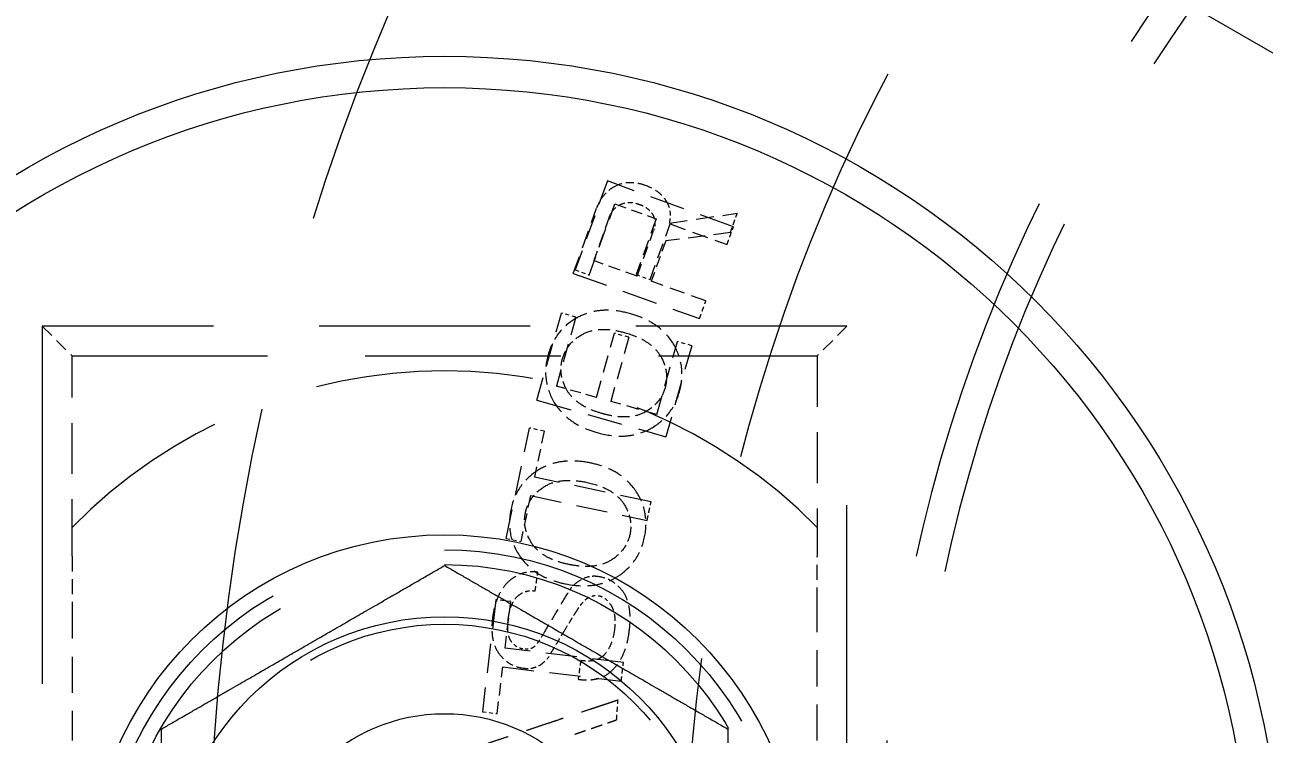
# Model space of a CAD drawing. Header units: millimetres. Extents: x 36 to 2484, y 36 to 1746.
# Drawn here: x 1437.58 to 1479.17, y 497.74 to 521.54 of the extents above; entities that cross this region are included whole.
import ezdxf

# ---------------------------------------------------------------- set-up
doc = ezdxf.new("R2010")
doc.units = ezdxf.units.MM
doc.header["$LTSCALE"] = 6
doc.linetypes.add('HIDDEN', pattern=[9.525, 6.35, -3.175])
doc.layers.add('가는실선_A4', color=7, linetype='Continuous', lineweight=5)
doc.layers.add('굵은실선_A3', color=7, linetype='Continuous', lineweight=18)
doc.layers.add('가는파선_A3', color=7, linetype='HIDDEN', lineweight=13, true_color=0x008000)
doc.styles.add('치수문자_A3(2.5)', font='')
doc.styles.get('치수문자_A3(2.5)').set_extended_font_data('GulimChe')
doc.dimstyles.new('치수_A3(2.5)', dxfattribs={"dimscale": 6, "dimtxt": 2.5, "dimasz": 2.5, "dimexe": 1.5, "dimexo": 1, "dimgap": 0.5, "dimtad": 1, "dimtoh": 1, "dimdec": 1, "dimrnd": 1e-08, "dimdsep": 46, "dimtxsty": '치수문자_A3(2.5)', "dimcen": 0.09, "dimdle": 10, "dimclrd": 8, "dimclre": 8, "dimclrt": 7, "dimadec": 1, "dimazin": 2, "dimtfac": 0.8, "dimtmove": 0, "dimatfit": 3, "dimfxl": 1, "dimtolj": 1, "dimtzin": 0, "dimlwd": -1, "dimlwe": -1, "dimarcsym": 0})

# ---------------------------------------------------------------- blocks, each defined once
blk = doc.blocks.new('*D22')
at = {"layer": 'Defpoints', "color": 0, "transparency": 16777216}
for p in [(1465.742, 545.474), (1571.785, 439.384)]:
    blk.add_point(p, dxfattribs=at)
at = {"layer": '가는실선_A4', "color": 8, "transparency": 16777216}
for p, q in [((1476.346, 534.865), (1561.18, 449.993)), ((1571.785, 439.384), (1630.69, 380.453)), ((1630.69, 380.453), (1674.093, 380.453))]:
    blk.add_line(p, q, dxfattribs=at)
for points in [[(1478.114, 536.632), (1474.578, 533.097), (1465.742, 545.474)], [(1562.948, 451.761), (1559.412, 448.226), (1571.785, 439.384)]]:
    blk.add_solid(points, dxfattribs=at)
at = {"layer": '가는실선_A4', "color": 7, "transparency": 16777216, "insert": (1653.892, 391.153), "char_height": 15, "attachment_point": 5, "style": '치수문자_A3(2.5)'}
blk.add_mtext('\\A1;∅150', dxfattribs=at)

msp = doc.modelspace()

# ---------------------------------------------------------------- linework, layer by layer
at = {"layer": '가는파선_A3', "ltscale": 0.344834}
msp.add_line((1454.629, 534.929), (1488.763, 515.222), dxfattribs=at)
at = {"layer": '가는파선_A3', "ltscale": 0.021768}
for p, q in [((1457.13, 516.299), (1456.047, 513.315)), ((1459.957, 510.774), (1459.093, 507.719))]:
    msp.add_line(p, q, dxfattribs=at)
at = {"layer": '가는파선_A3', "ltscale": 0.031018}
for p, q in [((1461.36, 514.762), (1457.13, 516.299)), ((1455.984, 513.198), (1460.22, 511.68)), ((1454.763, 508.944), (1459.093, 507.719))]:
    msp.add_line(p, q, dxfattribs=at)
at = {"layer": '가는파선_A3', "ltscale": 0.015876}
msp.add_line((1455.984, 513.198), (1456.767, 515.381), dxfattribs=at)
at = {"layer": '가는파선_A3', "ltscale": 0.017394}
for p, q in [((1456.517, 513.144), (1457.384, 515.531)), ((1458.785, 508.466), (1459.476, 510.91))]:
    msp.add_line(p, q, dxfattribs=at)
at = {"layer": '가는파선_A3', "ltscale": 0.010091}
msp.add_line((1457.384, 515.531), (1458.769, 515.028), dxfattribs=at)
at = {"layer": '가는파선_A3', "ltscale": 0.01575}
msp.add_line((1459.217, 514.887), (1461.488, 515.216), dxfattribs=at)
at = {"layer": '가는파선_A3', "ltscale": 0.010551}
msp.add_line((1457.191, 515.083), (1456.669, 513.627), dxfattribs=at)
at = {"layer": '가는파선_A3', "ltscale": 0.013587}
for p, q in [((1458.769, 515.028), (1458.09, 513.161)), ((1458.56, 512.99), (1459.239, 514.857))]:
    msp.add_line(p, q, dxfattribs=at)
at = {"layer": '가는파선_A3', "ltscale": 0.013912}
msp.add_line((1459.239, 514.857), (1461.143, 514.166), dxfattribs=at)
at = {"layer": '가는파선_A3', "ltscale": 0.01114}
msp.add_line((1458.131, 513.103), (1458.681, 514.639), dxfattribs=at)
at = {"layer": '가는파선_A3', "ltscale": 0.015005}
msp.add_line((1461.255, 514.566), (1459.086, 514.288), dxfattribs=at)
at = {"layer": '가는파선_A3', "ltscale": 0.009803}
msp.add_line((1459.086, 514.288), (1458.601, 512.935), dxfattribs=at)
at = {"layer": '가는파선_A3', "ltscale": 0.010637}
msp.add_line((1458.131, 513.103), (1456.669, 513.627), dxfattribs=at)
at = {"layer": '가는파선_A3', "ltscale": 0.003358}
for p, q in [((1456.047, 513.315), (1456.517, 513.144)), ((1458.09, 513.161), (1458.56, 512.99)), ((1456.071, 511.73), (1455.59, 511.866)), ((1457.849, 511.056), (1457.368, 511.192)), ((1459.957, 510.774), (1459.476, 510.91)), ((1455.009, 507.907), (1454.52, 508.011)), ((1453.734, 504.31), (1454.223, 504.206)), ((1453.887, 502.189), (1453.391, 502.25)), ((1452.936, 498.494), (1453.432, 498.434))]:
    msp.add_line(p, q, dxfattribs=at)
at = {"layer": '가는파선_A3', "ltscale": 0.013366}
msp.add_line((1460.434, 512.278), (1458.601, 512.935), dxfattribs=at)
at = {"layer": '가는파선_A3', "ltscale": 0.020816}
msp.add_line((1454.763, 508.944), (1455.59, 511.866), dxfattribs=at)
at = {"layer": '가는파선_A3', "ltscale": 0.016442}
msp.add_line((1456.071, 511.73), (1455.417, 509.419), dxfattribs=at)
at = {"layer": '가는파선_A3', "ltscale": 0.1859}
msp.add_line((1465.168, 511.429), (1438.168, 511.429), dxfattribs=at)
at = {"layer": '가는파선_A3', "ltscale": 0.314961}
for p, q in [((1438.168, 511.429), (1438.168, 475.429)), ((1465.168, 475.429), (1465.168, 511.429))]:
    msp.add_line(p, q, dxfattribs=at)
at = {"layer": '가는파선_A3', "ltscale": 0.011832}
for p, q in [((1438.168, 511.429), (1439.168, 510.429)), ((1465.168, 511.429), (1464.168, 510.429))]:
    msp.add_line(p, q, dxfattribs=at)
at = {"layer": '가는파선_A3', "ltscale": 0.015309}
for p, q in [((1456.759, 509.039), (1457.368, 511.192)), ((1457.849, 511.056), (1457.24, 508.903))]:
    msp.add_line(p, q, dxfattribs=at)
at = {"layer": '가는파선_A3', "ltscale": 0.172123}
msp.add_line((1439.168, 510.429), (1464.168, 510.429), dxfattribs=at)
at = {"layer": '가는파선_A3', "ltscale": 0.044781}
for p, q in [((1439.168, 503.914), (1439.168, 510.429)), ((1464.168, 510.429), (1464.168, 503.914))]:
    msp.add_line(p, q, dxfattribs=at)
at = {"layer": '가는파선_A3', "ltscale": 0.009545}
msp.add_line((1456.759, 509.039), (1455.417, 509.419), dxfattribs=at)
at = {"layer": '가는파선_A3', "ltscale": 0.011001}
msp.add_line((1458.785, 508.466), (1457.24, 508.903), dxfattribs=at)
at = {"layer": '가는파선_A3', "ltscale": 0.02596}
for p, q in [((1453.734, 504.31), (1454.52, 508.011)), ((1453.391, 502.25), (1452.936, 498.494))]:
    msp.add_line(p, q, dxfattribs=at)
at = {"layer": '가는파선_A3', "ltscale": 0.010755}
for p, q in [((1455.009, 507.907), (1454.681, 506.365)), ((1453.432, 498.434), (1453.622, 499.998))]:
    msp.add_line(p, q, dxfattribs=at)
at = {"layer": '가는파선_A3', "ltscale": 0.027561}
for p, q in [((1458.594, 505.534), (1454.681, 506.365)), ((1454.549, 505.744), (1458.462, 504.913)), ((1457.669, 500.148), (1453.698, 500.628)), ((1453.622, 499.998), (1457.593, 499.517))]:
    msp.add_line(p, q, dxfattribs=at)
at = {"layer": '가는파선_A3', "ltscale": 0.010732}
for p, q in [((1454.549, 505.744), (1454.223, 504.206)), ((1453.698, 500.628), (1453.887, 502.189))]:
    msp.add_line(p, q, dxfattribs=at)
at = {"layer": '가는파선_A3', "ltscale": 0.010926}
for p, q in [((1439.168, 503.708), (1439.168, 503.914)), ((1464.168, 503.914), (1464.168, 503.708))]:
    msp.add_line(p, q, dxfattribs=at)
at = {"layer": '가는파선_A3', "ltscale": 0.01332}
for p, q in [((1439.168, 503.708), (1439.168, 502.158)), ((1464.168, 502.158), (1464.168, 503.708))]:
    msp.add_line(p, q, dxfattribs=at)
at = {"layer": '가는파선_A3', "ltscale": 0.031797}
for p, q in [((1439.168, 502.158), (1439.168, 497.528)), ((1464.168, 497.528), (1464.168, 502.158))]:
    msp.add_line(p, q, dxfattribs=at)
at = {"layer": '가는파선_A3', "ltscale": 0.316083}
msp.add_circle((1451.668, 492.429), 11.5, dxfattribs=at)
at = {"layer": '가는파선_A3', "ltscale": 0.302341}
msp.add_circle((1451.668, 492.429), 11, dxfattribs=at)
at = {"layer": '가는파선_A3', "ltscale": 0.329826}
msp.add_circle((1451.668, 492.429), 9, dxfattribs=at)
at = {"layer": '가는파선_A3', "ltscale": 0.347757}
msp.add_arc((1518.763, 492.429), 75, 91.60081, 243.42933, dxfattribs=at)
at = {"layer": '가는파선_A3', "ltscale": 0.361805}
msp.add_arc((1518.763, 492.429), 59, 92.0351, 252.67439, dxfattribs=at)
at = {"layer": '가는파선_A3', "ltscale": 0.329302}
msp.add_arc((1518.763, 492.429), 52.5, 92.2872, 256.5971, dxfattribs=at)
at = {"layer": '가는파선_A3', "ltscale": 0.323892}
msp.add_arc((1518.763, 492.429), 51.448, 92.334, 257.2502, dxfattribs=at)
at = {"layer": '가는파선_A3', "ltscale": 0.191729}
msp.add_arc((1451.668, 492.429), 17.5, 44.4153, 135.5847, dxfattribs=at)
at = {"layer": '가는파선_A3', "ltscale": 0.00306}
msp.add_ellipse((-2227.479, 4175.072), major_axis=(3682.521, -3674.873), ratio=0.014126, start_param=6.28146, end_param=6.28762, dxfattribs=at)
at = {"layer": '가는파선_A3', "ltscale": 0.006783}
msp.add_open_spline([(1457.396, 516.124), (1457.323, 516.087), (1457.255, 516.044), (1457.191, 515.994), (1457.127, 515.944), (1457.069, 515.889), (1457.017, 515.827), (1456.906, 515.696), (1456.825, 515.544), (1456.767, 515.381)], degree=3, knots=[-0.1003567, -0.1003567, -0.1003567, -0.1003567, -0.0759154, -0.0759154, -0.0759154, -0.0517075, -0.0517075, -0.0517075, 0, 0, 0, 0], dxfattribs=at)
at = {"layer": '가는파선_A3', "ltscale": 0.007116}
for points, knots in [([(1458.41, 516.145), (1458.31, 516.181), (1458.206, 516.209), (1458.101, 516.225), (1458.005, 516.24), (1457.909, 516.246), (1457.812, 516.239), (1457.666, 516.228), (1457.527, 516.19), (1457.396, 516.124)], [-0.1053618, -0.1053618, -0.1053618, -0.1053618, -0.0733071, -0.0733071, -0.0733071, -0.0441266, -0.0441266, -0.0441266, 0, 0, 0, 0]), ([(1455.622, 510.338), (1455.669, 510.503), (1455.745, 510.655), (1455.853, 510.79), (1455.965, 510.93), (1456.104, 511.044), (1456.258, 511.135)], [0, 0, 0, 0, 0.0517531, 0.0517531, 0.0517531, 0.1057825, 0.1057825, 0.1057825, 0.1057825]), ([(1458.942, 510.374), (1459.023, 510.221), (1459.081, 510.057), (1459.104, 509.885), (1459.116, 509.798), (1459.119, 509.711), (1459.112, 509.624), (1459.106, 509.535), (1459.09, 509.447), (1459.065, 509.362)], [0, 0, 0, 0, 0.0522178, 0.0522178, 0.0522178, 0.0784902, 0.0784902, 0.0784902, 0.1052366, 0.1052366, 0.1052366, 0.1052366]), ([(1454.378, 505.157), (1454.411, 505.326), (1454.474, 505.483), (1454.571, 505.626), (1454.671, 505.776), (1454.8, 505.9), (1454.947, 506.003)], [0, 0, 0, 0, 0.0517531, 0.0517531, 0.0517531, 0.1057825, 0.1057825, 0.1057825, 0.1057825]), ([(1457.684, 505.463), (1457.777, 505.316), (1457.848, 505.158), (1457.885, 504.988), (1457.904, 504.903), (1457.913, 504.816), (1457.914, 504.728), (1457.915, 504.639), (1457.906, 504.551), (1457.889, 504.463)], [0, 0, 0, 0, 0.0522178, 0.0522178, 0.0522178, 0.0784902, 0.0784902, 0.0784902, 0.1052366, 0.1052366, 0.1052366, 0.1052366])]:
    msp.add_open_spline(points, degree=3, knots=knots, dxfattribs=at)
at = {"layer": '가는파선_A3', "ltscale": 0.007117}
msp.add_open_spline([(1459.18, 515.484), (1459.147, 515.56), (1459.106, 515.631), (1459.057, 515.697), (1459.007, 515.763), (1458.95, 515.823), (1458.887, 515.877), (1458.748, 515.997), (1458.583, 516.083), (1458.41, 516.145)], degree=3, knots=[-0.1049722, -0.1049722, -0.1049722, -0.1049722, -0.0802318, -0.0802318, -0.0802318, -0.0552524, -0.0552524, -0.0552524, 0, 0, 0, 0], dxfattribs=at)
at = {"layer": '가는파선_A3', "ltscale": 0.00391}
msp.add_open_spline([(1457.191, 515.083), (1457.224, 515.175), (1457.271, 515.259), (1457.336, 515.333), (1457.401, 515.406), (1457.479, 515.463), (1457.566, 515.507)], degree=3, knots=[-0.0588146, -0.0588146, -0.0588146, -0.0588146, -0.02939374, -0.02939374, -0.02939374, 0, 0, 0, 0], dxfattribs=at)
at = {"layer": '가는파선_A3', "ltscale": 0.004306}
msp.add_open_spline([(1457.566, 515.507), (1457.611, 515.53), (1457.658, 515.547), (1457.707, 515.559), (1457.757, 515.571), (1457.807, 515.577), (1457.858, 515.578), (1457.937, 515.58), (1458.016, 515.568), (1458.093, 515.548), (1458.124, 515.54), (1458.155, 515.53), (1458.186, 515.519)], degree=3, knots=[-0.06410299, -0.06410299, -0.06410299, -0.06410299, -0.04896617, -0.04896617, -0.04896617, -0.03369775, -0.03369775, -0.03369775, -0.00975459, -0.00975459, -0.00975459, 0, 0, 0, 0], dxfattribs=at)
at = {"layer": '가는파선_A3', "ltscale": 0.004239}
msp.add_open_spline([(1458.186, 515.519), (1458.258, 515.493), (1458.329, 515.462), (1458.395, 515.423), (1458.452, 515.39), (1458.506, 515.351), (1458.552, 515.305), (1458.599, 515.257), (1458.638, 515.203), (1458.665, 515.141)], degree=3, knots=[-0.06303386, -0.06303386, -0.06303386, -0.06303386, -0.03997971, -0.03997971, -0.03997971, -0.02025398, -0.02025398, -0.02025398, 0, 0, 0, 0], dxfattribs=at)
at = {"layer": '가는파선_A3', "ltscale": 0.004092}
msp.add_open_spline([(1459.217, 514.887), (1459.239, 514.994), (1459.25, 515.105), (1459.238, 515.308), (1459.218, 515.399), (1459.18, 515.484)], degree=3, knots=[-0.06084959, -0.06084959, -0.06084959, -0.06084959, -0.02812841, -0.02812841, 0, 0, 0, 0], dxfattribs=at)
at = {"layer": '가는파선_A3', "ltscale": 0.004659}
msp.add_rational_spline([(1461.255, 514.566), (1461.371, 514.891), (1461.488, 515.216)], [1.00191989742, 1.00185447628, 1.00175759674], degree=2, dxfattribs=at)
at = {"layer": '가는파선_A3', "ltscale": 0.003453}
msp.add_open_spline([(1458.665, 515.141), (1458.701, 515.063), (1458.721, 514.981), (1458.724, 514.895), (1458.727, 514.807), (1458.711, 514.722), (1458.681, 514.639)], degree=3, knots=[-0.05211757, -0.05211757, -0.05211757, -0.05211757, -0.02629947, -0.02629947, -0.02629947, 0, 0, 0, 0], dxfattribs=at)
at = {"layer": '가는파선_A3', "ltscale": 0.004274}
for points, weights in [([(1461.143, 514.166), (1461.252, 514.464), (1461.36, 514.762)], [1.00173057276, 1.00169878901, 1.00164039765]), ([(1460.22, 511.68), (1460.327, 511.979), (1460.434, 512.278)], [1.00153611046, 1.00160435596, 1.00164602404]), ([(1458.462, 504.913), (1458.528, 505.224), (1458.594, 505.534)], [1.00104659389, 1.00105989428, 1.00104659389]), ([(1454.707, 502.548), (1454.752, 502.862), (1454.796, 503.176)], [1.00077910882, 1.00074047276, 1.00067786633]), ([(1456.236, 500.211), (1456.192, 499.897), (1456.147, 499.582)], [1.00070210685, 1.00065907801, 1.00059066057]), ([(1457.593, 499.517), (1457.631, 499.832), (1457.669, 500.148)], [1.00061487371, 1.00062816836, 1.00061487371])]:
    msp.add_rational_spline(points, weights, degree=2, dxfattribs=at)
at = {"layer": '가는파선_A3', "ltscale": 0.013119}
for points, knots in [([(1457.909, 511.843), (1457.693, 511.904), (1457.471, 511.946), (1457.181, 511.962), (1457.115, 511.963), (1456.874, 511.956), (1456.702, 511.932), (1456.366, 511.837), (1456.208, 511.769), (1456.058, 511.681)], [0, 0, 0, 0, 0.0674657, 0.0674657, 0.087538, 0.087538, 0.1399937, 0.1399937, 0.1923332, 0.1923332, 0.1923332, 0.1923332]), ([(1455.289, 508.969), (1455.415, 508.73), (1455.582, 508.526), (1455.789, 508.354), (1455.928, 508.24), (1456.079, 508.145), (1456.239, 508.065), (1456.412, 507.979), (1456.594, 507.911), (1456.78, 507.859)], [0, 0, 0, 0, 0.0810109, 0.0810109, 0.0810109, 0.1349101, 0.1349101, 0.1349101, 0.1930092, 0.1930092, 0.1930092, 0.1930092]), ([(1456.535, 506.843), (1456.315, 506.887), (1456.09, 506.91), (1455.8, 506.903), (1455.733, 506.898), (1455.494, 506.872), (1455.324, 506.833), (1454.998, 506.712), (1454.845, 506.631), (1454.703, 506.531)], [0, 0, 0, 0, 0.0674657, 0.0674657, 0.087538, 0.087538, 0.1399937, 0.1399937, 0.1923332, 0.1923332, 0.1923332, 0.1923332]), ([(1454.156, 503.766), (1454.301, 503.538), (1454.484, 503.348), (1454.705, 503.194), (1454.852, 503.091), (1455.011, 503.008), (1455.177, 502.942), (1455.356, 502.87), (1455.543, 502.818), (1455.732, 502.78)], [0, 0, 0, 0, 0.0810109, 0.0810109, 0.0810109, 0.1349101, 0.1349101, 0.1349101, 0.1930092, 0.1930092, 0.1930092, 0.1930092])]:
    msp.add_open_spline(points, degree=3, knots=knots, dxfattribs=at)
at = {"layer": '가는파선_A3', "ltscale": 0.010618}
for points, knots in [([(1456.058, 511.681), (1455.847, 511.556), (1455.662, 511.4), (1455.509, 511.207), (1455.336, 510.99), (1455.217, 510.742), (1455.141, 510.474)], [0, 0, 0, 0, 0.0737113, 0.0737113, 0.0737113, 0.1571855, 0.1571855, 0.1571855, 0.1571855]), ([(1459.546, 509.225), (1459.618, 509.478), (1459.648, 509.737), (1459.623, 509.999), (1459.598, 510.259), (1459.521, 510.503), (1459.4, 510.734)], [0, 0, 0, 0, 0.078961, 0.078961, 0.078961, 0.1571894, 0.1571894, 0.1571894, 0.1571894]), ([(1454.703, 506.531), (1454.502, 506.389), (1454.331, 506.219), (1454.194, 506.015), (1454.039, 505.784), (1453.941, 505.527), (1453.887, 505.254)], [0, 0, 0, 0, 0.0737113, 0.0737113, 0.0737113, 0.1571855, 0.1571855, 0.1571855, 0.1571855]), ([(1458.379, 504.367), (1458.43, 504.625), (1458.439, 504.885), (1458.393, 505.144), (1458.347, 505.401), (1458.25, 505.638), (1458.11, 505.858)], [0, 0, 0, 0, 0.078961, 0.078961, 0.078961, 0.1571894, 0.1571894, 0.1571894, 0.1571894])]:
    msp.add_open_spline(points, degree=3, knots=knots, dxfattribs=at)
at = {"layer": '가는파선_A3', "ltscale": 0.01312}
for points, knots in [([(1459.4, 510.734), (1459.274, 510.972), (1459.106, 511.177), (1458.899, 511.348), (1458.761, 511.462), (1458.61, 511.557), (1458.45, 511.637), (1458.277, 511.723), (1458.095, 511.791), (1457.909, 511.843)], [0, 0, 0, 0, 0.0810425, 0.0810425, 0.0810425, 0.1349021, 0.1349021, 0.1349021, 0.1930317, 0.1930317, 0.1930317, 0.1930317]), ([(1456.78, 507.859), (1457.059, 507.78), (1457.35, 507.733), (1457.641, 507.741), (1457.815, 507.746), (1457.987, 507.771), (1458.155, 507.818), (1458.322, 507.865), (1458.481, 507.933), (1458.631, 508.021)], [0, 0, 0, 0, 0.0876129, 0.0876129, 0.0876129, 0.140055, 0.140055, 0.140055, 0.1923576, 0.1923576, 0.1923576, 0.1923576]), ([(1458.11, 505.858), (1457.966, 506.085), (1457.782, 506.276), (1457.562, 506.43), (1457.415, 506.532), (1457.256, 506.615), (1457.09, 506.682), (1456.911, 506.754), (1456.724, 506.806), (1456.535, 506.843)], [0, 0, 0, 0, 0.0810425, 0.0810425, 0.0810425, 0.1349021, 0.1349021, 0.1349021, 0.1930317, 0.1930317, 0.1930317, 0.1930317]), ([(1455.732, 502.78), (1456.018, 502.724), (1456.311, 502.701), (1456.601, 502.733), (1456.774, 502.752), (1456.943, 502.79), (1457.106, 502.851), (1457.269, 502.911), (1457.422, 502.992), (1457.564, 503.092)], [0, 0, 0, 0, 0.0876129, 0.0876129, 0.0876129, 0.140055, 0.140055, 0.140055, 0.1923576, 0.1923576, 0.1923576, 0.1923576])]:
    msp.add_open_spline(points, degree=3, knots=knots, dxfattribs=at)
at = {"layer": '가는파선_A3', "ltscale": 0.01036}
for points, knots in [([(1456.258, 511.135), (1456.399, 511.218), (1456.553, 511.271), (1456.714, 511.298), (1456.871, 511.324), (1457.032, 511.326), (1457.191, 511.311), (1457.372, 511.295), (1457.554, 511.257), (1457.729, 511.207)], [0, 0, 0, 0, 0.0492447, 0.0492447, 0.0492447, 0.0971799, 0.0971799, 0.0971799, 0.1519856, 0.1519856, 0.1519856, 0.1519856]), ([(1456.96, 508.495), (1456.818, 508.535), (1456.675, 508.585), (1456.539, 508.646), (1456.448, 508.686), (1456.359, 508.732), (1456.276, 508.783), (1456.163, 508.853), (1456.058, 508.934), (1455.965, 509.029), (1455.878, 509.118), (1455.804, 509.217), (1455.746, 509.328)], [0, 0, 0, 0, 0.0444352, 0.0444352, 0.0444352, 0.0739733, 0.0739733, 0.0739733, 0.1138055, 0.1138055, 0.1138055, 0.1512689, 0.1512689, 0.1512689, 0.1512689]), ([(1454.947, 506.003), (1455.081, 506.098), (1455.229, 506.163), (1455.388, 506.203), (1455.542, 506.242), (1455.703, 506.256), (1455.862, 506.255), (1456.044, 506.253), (1456.228, 506.23), (1456.407, 506.195)], [0, 0, 0, 0, 0.0492447, 0.0492447, 0.0492447, 0.0971799, 0.0971799, 0.0971799, 0.1519856, 0.1519856, 0.1519856, 0.1519856]), ([(1455.86, 503.429), (1455.716, 503.458), (1455.569, 503.495), (1455.428, 503.545), (1455.334, 503.578), (1455.243, 503.616), (1455.155, 503.661), (1455.037, 503.721), (1454.926, 503.793), (1454.826, 503.88), (1454.732, 503.962), (1454.65, 504.055), (1454.583, 504.161)], [0, 0, 0, 0, 0.0444352, 0.0444352, 0.0444352, 0.0739733, 0.0739733, 0.0739733, 0.1138055, 0.1138055, 0.1138055, 0.1512689, 0.1512689, 0.1512689, 0.1512689])]:
    msp.add_open_spline(points, degree=3, knots=knots, dxfattribs=at)
at = {"layer": '가는파선_A3', "ltscale": 0.010361}
for points, knots in [([(1457.729, 511.207), (1457.965, 511.14), (1458.203, 511.048), (1458.413, 510.919), (1458.525, 510.849), (1458.631, 510.768), (1458.723, 510.673), (1458.81, 510.584), (1458.884, 510.485), (1458.942, 510.374)], [0, 0, 0, 0, 0.0739968, 0.0739968, 0.0739968, 0.113825, 0.113825, 0.113825, 0.1512807, 0.1512807, 0.1512807, 0.1512807]), ([(1458.43, 508.567), (1458.289, 508.484), (1458.136, 508.431), (1457.974, 508.404), (1457.817, 508.378), (1457.656, 508.376), (1457.498, 508.391), (1457.359, 508.404), (1457.219, 508.429), (1457.082, 508.463), (1457.041, 508.473), (1457, 508.484), (1456.96, 508.495)], [0, 0, 0, 0, 0.0492531, 0.0492531, 0.0492531, 0.097175, 0.097175, 0.097175, 0.1393162, 0.1393162, 0.1393162, 0.1519966, 0.1519966, 0.1519966, 0.1519966]), ([(1456.407, 506.195), (1456.648, 506.147), (1456.893, 506.074), (1457.112, 505.963), (1457.23, 505.902), (1457.341, 505.83), (1457.441, 505.743), (1457.535, 505.661), (1457.617, 505.568), (1457.684, 505.463)], [0, 0, 0, 0, 0.0739968, 0.0739968, 0.0739968, 0.113825, 0.113825, 0.113825, 0.1512807, 0.1512807, 0.1512807, 0.1512807]), ([(1457.32, 503.62), (1457.186, 503.526), (1457.038, 503.461), (1456.879, 503.421), (1456.725, 503.382), (1456.564, 503.367), (1456.405, 503.369), (1456.265, 503.37), (1456.124, 503.384), (1455.985, 503.407), (1455.943, 503.413), (1455.902, 503.421), (1455.86, 503.429)], [0, 0, 0, 0, 0.0492531, 0.0492531, 0.0492531, 0.097175, 0.097175, 0.097175, 0.1393162, 0.1393162, 0.1393162, 0.1519966, 0.1519966, 0.1519966, 0.1519966])]:
    msp.add_open_spline(points, degree=3, knots=knots, dxfattribs=at)
at = {"layer": '가는파선_A3', "ltscale": 0.010596}
for points in [[(1455.141, 510.474), (1455.069, 510.221), (1455.04, 509.963), (1455.065, 509.702), (1455.09, 509.443), (1455.168, 509.199), (1455.289, 508.969)], [(1453.887, 505.254), (1453.836, 504.996), (1453.828, 504.737), (1453.874, 504.478), (1453.92, 504.222), (1454.017, 503.985), (1454.156, 503.766)]]:
    msp.add_open_spline(points, degree=3, knots=[0, 0, 0, 0, 0.0787444, 0.0787444, 0.0787444, 0.156864, 0.156864, 0.156864, 0.156864], dxfattribs=at)
at = {"layer": '가는파선_A3', "ltscale": 0.007094}
for points in [[(1455.746, 509.328), (1455.665, 509.482), (1455.607, 509.645), (1455.584, 509.818), (1455.572, 509.904), (1455.569, 509.991), (1455.576, 510.077), (1455.582, 510.166), (1455.598, 510.252), (1455.622, 510.338)], [(1454.583, 504.161), (1454.49, 504.307), (1454.419, 504.466), (1454.382, 504.636), (1454.363, 504.721), (1454.353, 504.807), (1454.352, 504.894), (1454.352, 504.982), (1454.36, 505.07), (1454.378, 505.157)]]:
    msp.add_open_spline(points, degree=3, knots=[0, 0, 0, 0, 0.052226, 0.052226, 0.052226, 0.078355, 0.078355, 0.078355, 0.104906, 0.104906, 0.104906, 0.104906], dxfattribs=at)
at = {"layer": '가는파선_A3', "ltscale": 0.007095}
for points in [[(1459.065, 509.362), (1459.019, 509.196), (1458.943, 509.046), (1458.836, 508.912), (1458.723, 508.772), (1458.585, 508.659), (1458.43, 508.567)], [(1457.889, 504.463), (1457.855, 504.295), (1457.792, 504.139), (1457.696, 503.997), (1457.596, 503.848), (1457.466, 503.724), (1457.32, 503.62)]]:
    msp.add_open_spline(points, degree=3, knots=[0, 0, 0, 0, 0.051513, 0.051513, 0.051513, 0.1054634, 0.1054634, 0.1054634, 0.1054634], dxfattribs=at)
at = {"layer": '가는파선_A3', "ltscale": 0.010597}
for points in [[(1458.631, 508.021), (1458.841, 508.146), (1459.025, 508.301), (1459.351, 508.709), (1459.47, 508.957), (1459.546, 509.225)], [(1457.564, 503.092), (1457.763, 503.233), (1457.934, 503.403), (1458.226, 503.836), (1458.325, 504.093), (1458.379, 504.367)]]:
    msp.add_open_spline(points, degree=3, knots=[0, 0, 0, 0, 0.0732949, 0.0732949, 0.1568872, 0.1568872, 0.1568872, 0.1568872], dxfattribs=at)
at = {"layer": '가는파선_A3', "ltscale": 0.006657}
for points, knots in [([(1454.796, 503.176), (1454.716, 503.188), (1454.635, 503.191), (1454.554, 503.186), (1454.474, 503.181), (1454.397, 503.168), (1454.32, 503.146), (1454.16, 503.101), (1454.014, 503.02), (1453.883, 502.917)], [-0.09866619, -0.09866619, -0.09866619, -0.09866619, -0.07417285, -0.07417285, -0.07417285, -0.05029949, -0.05029949, -0.05029949, 0, 0, 0, 0]), ([(1453.481, 500.462), (1453.533, 500.39), (1453.592, 500.322), (1453.718, 500.203), (1453.785, 500.152), (1453.99, 500.029), (1454.134, 499.981), (1454.287, 499.959)], [-0.09877191, -0.09877191, -0.09877191, -0.09877191, -0.07190106, -0.07190106, -0.04651183, -0.04651183, 0, 0, 0, 0])]:
    msp.add_open_spline(points, degree=3, knots=knots, dxfattribs=at)
at = {"layer": '가는파선_A3', "ltscale": 0.009547}
msp.add_open_spline([(1453.883, 502.917), (1453.801, 502.853), (1453.729, 502.779), (1453.598, 502.612), (1453.541, 502.518), (1453.444, 502.32), (1453.404, 502.214), (1453.331, 501.97), (1453.303, 501.829), (1453.283, 501.69)], degree=3, knots=[-0.1395338, -0.1395338, -0.1395338, -0.1395338, -0.1084482, -0.1084482, -0.0756633, -0.0756633, -0.0422019, -0.0422019, 0, 0, 0, 0], dxfattribs=at)
at = {"layer": '가는파선_A3', "ltscale": 0.00331}
msp.add_open_spline([(1456.102, 502.825), (1456.035, 502.772), (1455.973, 502.713), (1455.918, 502.648), (1455.866, 502.588), (1455.821, 502.522), (1455.783, 502.451)], degree=3, knots=[-0.04960833, -0.04960833, -0.04960833, -0.04960833, -0.02397939, -0.02397939, -0.02397939, 0, 0, 0, 0], dxfattribs=at)
at = {"layer": '가는파선_A3', "ltscale": 0.005222}
msp.add_open_spline([(1456.822, 503.028), (1456.758, 503.037), (1456.695, 503.04), (1456.63, 503.036), (1456.568, 503.033), (1456.507, 503.022), (1456.447, 503.005), (1456.32, 502.969), (1456.206, 502.906), (1456.102, 502.825)], degree=3, knots=[-0.07772169, -0.07772169, -0.07772169, -0.07772169, -0.05839541, -0.05839541, -0.05839541, -0.03958015, -0.03958015, -0.03958015, 0, 0, 0, 0], dxfattribs=at)
at = {"layer": '가는파선_A3', "ltscale": 0.00683}
msp.add_open_spline([(1457.654, 502.522), (1457.603, 502.593), (1457.545, 502.659), (1457.481, 502.719), (1457.42, 502.777), (1457.354, 502.827), (1457.281, 502.87), (1457.14, 502.955), (1456.985, 503.005), (1456.822, 503.028)], degree=3, knots=[-0.1012866, -0.1012866, -0.1012866, -0.1012866, -0.0749009, -0.0749009, -0.0749009, -0.0496414, -0.0496414, -0.0496414, 0, 0, 0, 0], dxfattribs=at)
at = {"layer": '가는파선_A3', "ltscale": 0.005607}
msp.add_open_spline([(1453.812, 501.671), (1453.826, 501.77), (1453.847, 501.871), (1453.877, 501.966), (1453.904, 502.048), (1453.937, 502.128), (1453.981, 502.201), (1454.028, 502.279), (1454.085, 502.347), (1454.155, 502.403)], degree=3, knots=[-0.08281526, -0.08281526, -0.08281526, -0.08281526, -0.05273465, -0.05273465, -0.05273465, -0.02701109, -0.02701109, -0.02701109, 0, 0, 0, 0], dxfattribs=at)
at = {"layer": '가는파선_A3', "ltscale": 0.00396}
msp.add_open_spline([(1454.155, 502.403), (1454.194, 502.434), (1454.235, 502.461), (1454.279, 502.483), (1454.322, 502.505), (1454.367, 502.522), (1454.413, 502.534), (1454.51, 502.559), (1454.608, 502.562), (1454.707, 502.548)], degree=3, knots=[-0.05930987, -0.05930987, -0.05930987, -0.05930987, -0.04445241, -0.04445241, -0.04445241, -0.03006034, -0.03006034, -0.03006034, 0, 0, 0, 0], dxfattribs=at)
at = {"layer": '가는파선_A3', "ltscale": 0.010651}
msp.add_open_spline([(1455.783, 502.451), (1455.664, 502.254), (1455.544, 502.055), (1455.403, 501.819), (1455.38, 501.781), (1455.232, 501.535), (1455.106, 501.323), (1454.982, 501.113)], degree=3, knots=[-0.1553851, -0.1553851, -0.1553851, -0.1553851, -0.0863019, -0.0863019, -0.0730368, -0.0730368, 0, 0, 0, 0], dxfattribs=at)
at = {"layer": '가는파선_A3', "ltscale": 0.002942}
msp.add_open_spline([(1456.423, 502.278), (1456.452, 502.3), (1456.483, 502.32), (1456.516, 502.337), (1456.548, 502.353), (1456.582, 502.366), (1456.616, 502.375), (1456.689, 502.394), (1456.763, 502.396), (1456.837, 502.385)], degree=3, knots=[-0.04443716, -0.04443716, -0.04443716, -0.04443716, -0.03331745, -0.03331745, -0.03331745, -0.02253619, -0.02253619, -0.02253619, 0, 0, 0, 0], dxfattribs=at)
at = {"layer": '가는파선_A3', "ltscale": 0.003276}
msp.add_open_spline([(1456.837, 502.385), (1456.872, 502.38), (1456.906, 502.37), (1456.974, 502.342), (1457.007, 502.323), (1457.11, 502.249), (1457.171, 502.18), (1457.223, 502.108)], degree=3, knots=[-0.04874418, -0.04874418, -0.04874418, -0.04874418, -0.03801953, -0.03801953, -0.02664365, -0.02664365, 0, 0, 0, 0], dxfattribs=at)
at = {"layer": '가는파선_A3', "ltscale": 0.009859}
msp.add_open_spline([(1457.854, 501.124), (1457.876, 501.275), (1457.89, 501.43), (1457.892, 501.617), (1457.892, 501.652), (1457.888, 501.815), (1457.874, 501.946), (1457.84, 502.098), (1457.834, 502.122), (1457.79, 502.281), (1457.735, 502.408), (1457.654, 502.522)], degree=3, knots=[-0.1441174, -0.1441174, -0.1441174, -0.1441174, -0.0984945, -0.0984945, -0.0882432, -0.0882432, -0.0494017, -0.0494017, -0.0418144, -0.0418144, 0, 0, 0, 0], dxfattribs=at)
at = {"layer": '가는파선_A3', "ltscale": 0.003476}
msp.add_open_spline([(1456.1, 501.875), (1456.137, 501.935), (1456.177, 501.996), (1456.219, 502.054), (1456.235, 502.076), (1456.251, 502.097), (1456.268, 502.118), (1456.297, 502.154), (1456.329, 502.191), (1456.363, 502.225), (1456.383, 502.244), (1456.403, 502.261), (1456.423, 502.278)], degree=3, knots=[-0.05092796, -0.05092796, -0.05092796, -0.05092796, -0.02978871, -0.02978871, -0.02978871, -0.02185985, -0.02185985, -0.02185985, -0.00783627, -0.00783627, -0.00783627, 0, 0, 0, 0], dxfattribs=at)
at = {"layer": '가는파선_A3', "ltscale": 0.006218}
msp.add_open_spline([(1457.223, 502.108), (1457.261, 502.055), (1457.291, 501.997), (1457.315, 501.936), (1457.341, 501.87), (1457.358, 501.801), (1457.369, 501.731), (1457.38, 501.662), (1457.385, 501.591), (1457.385, 501.519), (1457.386, 501.42), (1457.377, 501.32), (1457.363, 501.224)], degree=3, knots=[-0.09101099, -0.09101099, -0.09101099, -0.09101099, -0.07140572, -0.07140572, -0.07140572, -0.0502215, -0.0502215, -0.0502215, -0.02915069, -0.02915069, -0.02915069, 0, 0, 0, 0], dxfattribs=at)
at = {"layer": '가는파선_A3', "ltscale": 0.008678}
msp.add_open_spline([(1453.283, 501.69), (1453.268, 501.582), (1453.258, 501.475), (1453.255, 501.369), (1453.251, 501.249), (1453.256, 501.131), (1453.272, 501.018), (1453.28, 500.958), (1453.292, 500.9), (1453.307, 500.843), (1453.343, 500.706), (1453.399, 500.578), (1453.481, 500.462)], degree=3, knots=[-0.1232192, -0.1232192, -0.1232192, -0.1232192, -0.0936985, -0.0936985, -0.0936985, -0.0601482, -0.0601482, -0.0601482, -0.0425264, -0.0425264, -0.0425264, 0, 0, 0, 0], dxfattribs=at)
at = {"layer": '가는파선_A3', "ltscale": 0.005746}
msp.add_open_spline([(1453.908, 500.847), (1453.876, 500.891), (1453.853, 500.94), (1453.835, 500.991), (1453.815, 501.051), (1453.802, 501.114), (1453.795, 501.177), (1453.779, 501.313), (1453.787, 501.462), (1453.803, 501.601), (1453.806, 501.625), (1453.809, 501.648), (1453.812, 501.671)], degree=3, knots=[-0.08303122, -0.08303122, -0.08303122, -0.08303122, -0.06683243, -0.06683243, -0.06683243, -0.04798551, -0.04798551, -0.04798551, -0.00700456, -0.00700456, -0.00700456, 0, 0, 0, 0], dxfattribs=at)
at = {"layer": '가는파선_A3', "ltscale": 0.005302}
msp.add_open_spline([(1455.687, 501.209), (1455.749, 501.314), (1455.814, 501.421), (1455.89, 501.544), (1455.901, 501.563), (1455.956, 501.651), (1456.002, 501.725), (1456.066, 501.823), (1456.083, 501.849), (1456.1, 501.875)], degree=3, knots=[-0.0773034, -0.0773034, -0.0773034, -0.0773034, -0.04075168, -0.04075168, -0.03426766, -0.03426766, -0.00929824, -0.00929824, 0, 0, 0, 0], dxfattribs=at)
at = {"layer": '가는파선_A3', "ltscale": 0.003799}
msp.add_open_spline([(1454.982, 501.113), (1454.932, 501.019), (1454.872, 500.918), (1454.762, 500.765), (1454.708, 500.703), (1454.652, 500.658)], degree=3, knots=[-0.05000902, -0.05000902, -0.05000902, -0.05000902, -0.02153685, -0.02153685, 0, 0, 0, 0], dxfattribs=at)
at = {"layer": '가는파선_A3', "ltscale": 0.005893}
msp.add_open_spline([(1455.236, 500.466), (1455.274, 500.529), (1455.314, 500.594), (1455.381, 500.704), (1455.409, 500.749), (1455.482, 500.87), (1455.53, 500.949), (1455.614, 501.089), (1455.651, 501.149), (1455.687, 501.209)], degree=3, knots=[-0.08543276, -0.08543276, -0.08543276, -0.08543276, -0.06336948, -0.06336948, -0.04807605, -0.04807605, -0.02094344, -0.02094344, 0, 0, 0, 0], dxfattribs=at)
at = {"layer": '가는파선_A3', "ltscale": 0.00685}
msp.add_open_spline([(1457.363, 501.224), (1457.346, 501.102), (1457.321, 500.98), (1457.283, 500.863), (1457.251, 500.763), (1457.21, 500.665), (1457.155, 500.576), (1457.099, 500.483), (1457.03, 500.4), (1456.945, 500.333)], degree=3, knots=[-0.1008492, -0.1008492, -0.1008492, -0.1008492, -0.064012, -0.064012, -0.064012, -0.032572, -0.032572, -0.032572, 0, 0, 0, 0], dxfattribs=at)
at = {"layer": '가는파선_A3', "ltscale": 0.010398}
msp.add_open_spline([(1457.188, 499.797), (1457.278, 499.868), (1457.359, 499.949), (1457.431, 500.039), (1457.506, 500.133), (1457.57, 500.234), (1457.624, 500.341), (1457.679, 500.452), (1457.724, 500.568), (1457.76, 500.687), (1457.803, 500.83), (1457.833, 500.977), (1457.854, 501.124)], degree=3, knots=[-0.1521831, -0.1521831, -0.1521831, -0.1521831, -0.1175627, -0.1175627, -0.1175627, -0.0815999, -0.0815999, -0.0815999, -0.0445905, -0.0445905, -0.0445905, 0, 0, 0, 0], dxfattribs=at)
at = {"layer": '가는파선_A3', "ltscale": 0.003187}
msp.add_open_spline([(1454.298, 500.599), (1454.26, 500.604), (1454.222, 500.614), (1454.186, 500.627), (1454.15, 500.64), (1454.116, 500.657), (1454.083, 500.678), (1454.014, 500.722), (1453.956, 500.78), (1453.908, 500.847)], degree=3, knots=[-0.04793632, -0.04793632, -0.04793632, -0.04793632, -0.03626119, -0.03626119, -0.03626119, -0.02472921, -0.02472921, -0.02472921, 0, 0, 0, 0], dxfattribs=at)
at = {"layer": '가는파선_A3', "ltscale": 0.002448}
msp.add_open_spline([(1454.652, 500.658), (1454.631, 500.642), (1454.609, 500.63), (1454.585, 500.62), (1454.559, 500.609), (1454.531, 500.602), (1454.504, 500.597), (1454.47, 500.591), (1454.435, 500.59), (1454.4, 500.59), (1454.365, 500.591), (1454.331, 500.594), (1454.298, 500.599)], degree=3, knots=[-0.03662174, -0.03662174, -0.03662174, -0.03662174, -0.02883834, -0.02883834, -0.02883834, -0.02036645, -0.02036645, -0.02036645, -0.01007241, -0.01007241, -0.01007241, 0, 0, 0, 0], dxfattribs=at)
at = {"layer": '가는파선_A3', "ltscale": 0.005005}
msp.add_open_spline([(1456.945, 500.333), (1456.904, 500.301), (1456.859, 500.275), (1456.811, 500.255), (1456.759, 500.233), (1456.704, 500.218), (1456.648, 500.208), (1456.59, 500.198), (1456.531, 500.194), (1456.471, 500.194), (1456.392, 500.193), (1456.312, 500.2), (1456.236, 500.211)], degree=3, knots=[-0.07341896, -0.07341896, -0.07341896, -0.07341896, -0.05775901, -0.05775901, -0.05775901, -0.04076797, -0.04076797, -0.04076797, -0.02315497, -0.02315497, -0.02315497, 0, 0, 0, 0], dxfattribs=at)
at = {"layer": '가는파선_A3', "ltscale": 0.004723}
msp.add_open_spline([(1454.287, 499.959), (1454.407, 499.942), (1454.529, 499.943), (1454.702, 499.983), (1454.754, 500.002), (1454.855, 500.05), (1454.903, 500.08), (1454.947, 500.115)], degree=3, knots=[-0.07029431, -0.07029431, -0.07029431, -0.07029431, -0.03373693, -0.03373693, -0.01689853, -0.01689853, 0, 0, 0, 0], dxfattribs=at)
at = {"layer": '가는파선_A3', "ltscale": 0.007454}
msp.add_open_spline([(1456.147, 499.582), (1456.267, 499.565), (1456.39, 499.557), (1456.511, 499.563), (1456.619, 499.568), (1456.726, 499.583), (1456.829, 499.614), (1456.96, 499.652), (1457.08, 499.712), (1457.188, 499.797)], degree=3, knots=[-0.1100677, -0.1100677, -0.1100677, -0.1100677, -0.0735134, -0.0735134, -0.0735134, -0.0411034, -0.0411034, -0.0411034, 0, 0, 0, 0], dxfattribs=at)
at = {"layer": '가는파선_A3', "ltscale": 0.033936}
msp.add_rational_spline([(1457.486, 498.885), (1455.232, 498.135), (1452.813, 497.33)], [1.06643421299, 1.0405927978, 1.01386850699], degree=2, dxfattribs=at)
at = {"layer": '가는파선_A3', "ltscale": 0.004478}
msp.add_rational_spline([(1457.439, 498.222), (1457.462, 498.554), (1457.486, 498.885)], [1.00053480248, 1.00046953125, 1.00037516959], degree=2, dxfattribs=at)
at = {"layer": '가는파선_A3', "ltscale": 0.010169}
msp.add_rational_spline([(1456.034, 497.741), (1456.744, 497.984), (1457.439, 498.222)], [1.00048100329, 1.00832840067, 1.01609272214], degree=2, dxfattribs=at)
at = {"layer": '굵은실선_A3'}
for radius in [75, 59, 52.5, 51.448, 28.052, 27, 12, 9.25, 6]:
    msp.add_circle((1451.668, 492.429), radius, dxfattribs=at)
for points in [[(1446.918, 500.656), (1449.122, 501.929), (1451.668, 503.399)], [(1451.668, 503.399), (1454.213, 501.929), (1456.418, 500.656)], [(1442.168, 497.914), (1444.713, 499.383), (1446.918, 500.656)], [(1456.418, 500.656), (1458.622, 499.383), (1461.168, 497.914)], [(1442.168, 492.429), (1442.168, 494.975), (1442.168, 497.914)], [(1461.168, 497.914), (1461.168, 494.975), (1461.168, 492.429)]]:
    msp.add_rational_spline(points, [1, 1.0379548493, 1], degree=2, dxfattribs=at)

# ---------------------------------------------------------------- dimensions: what is measured, and where the dimension line sits
at = {"layer": '가는실선_A4', "color": 8, "true_color": 0x808080}
dim = msp.add_diameter_dim_2p(p1=(1465.742, 545.474), p2=(1571.785, 439.384), dimstyle='치수_A3(2.5)', override={"dimgap": 0.5, "dimtih": 1, "dimdec": 1, "dimlfac": 1, "dimtol": 0, "dimlim": 0, "dimtp": 0, "dimtm": 0, "dimtdec": 2, "dimatfit": 2}, dxfattribs=at)
dim.commit()
dim.dimension.update_dxf_attribs({"geometry": '*D22', "text_midpoint": (1653.892, 380.453), "dimtype": 163})

doc.saveas('drawing.dxf')
